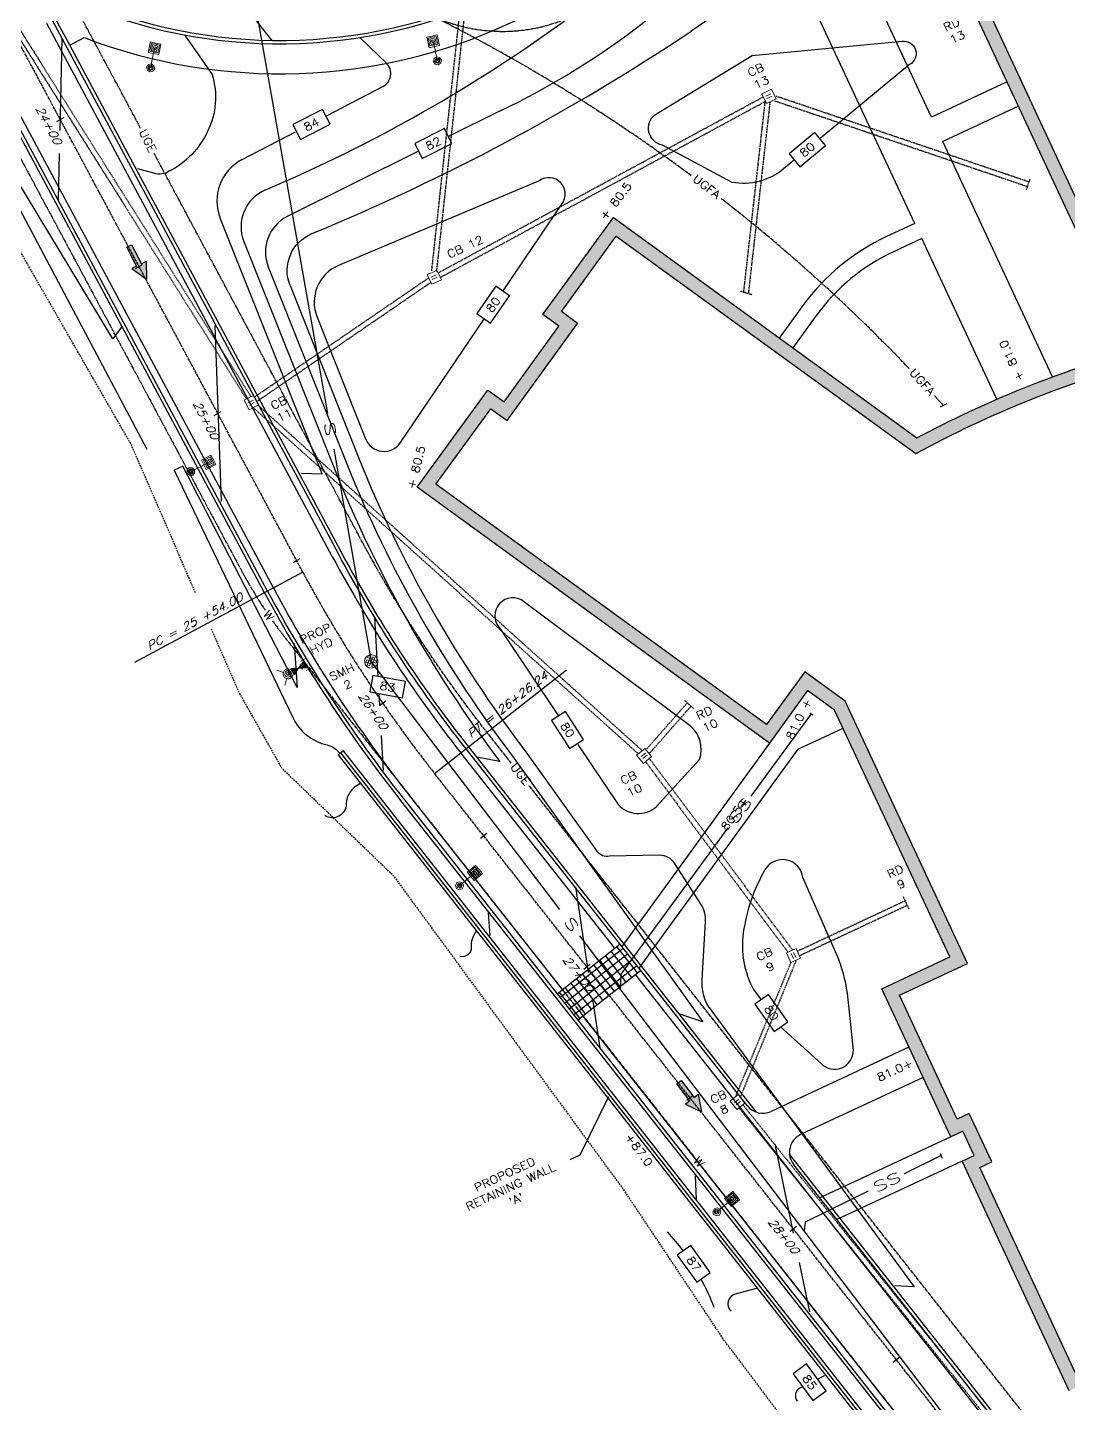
# Model space of a CAD drawing. Header units: feet. Extents: x 1024297 to 1030998, y 90489 to 94481.
# Drawn here: x 1025248.8 to 1025560.9, y 91041.8 to 91454.4 of the extents above; entities that cross this region are included whole.
import ezdxf
from ezdxf.enums import TextEntityAlignment as Align

# ---------------------------------------------------------------- set-up
doc = ezdxf.new("R2010")
doc.units = ezdxf.units.FT
doc.header["$MEASUREMENT"] = 0
for name, pattern in [('CENTER2', [1.125, 0.75, -0.125, 0.125, -0.125]), ('DASHED', [0.75, 0.5, -0.25]), ('HIDDEN', [0.375, 0.25, -0.125]), ('UTILITY', [1.08, 0.9, -0.06, 0, -0.06, 0, -0.06]), ('WATER', [1.14, 0.9, -0.06, 0, -0.06, 0, -0.06, 0, -0.06])]:
    doc.linetypes.add(name, pattern=pattern)
for name, color, linetype in [('LOW', 7, 'DASHED'), ('P1COL', 4, 'Continuous'), ('P1SWT', 4, 'Continuous'), ('P2SWL', 5, 'Continuous'), ('P5PML', 1, 'Continuous'), ('P6BLL', 6, 'CENTER2'), ('P6BUL', 6, 'Continuous'), ('P6CUL', 6, 'Continuous'), ('P6CWL', 1, 'Continuous'), ('P6DRL', 6, 'HIDDEN'), ('P6RWL', 6, 'Continuous'), ('P6TOS', 3, 'Continuous'), ('P6UTL', 6, 'UTILITY'), ('P6WAL', 6, 'Continuous'), ('P6WTL', 6, 'WATER'), ('P7BUL', 3, 'Continuous'), ('P7COT', 3, 'Continuous'), ('P7DRS', 3, 'Continuous'), ('P7DRT', 3, 'Continuous'), ('P7DRT-RD', 3, 'Continuous'), ('P7EPL', 3, 'Continuous'), ('P7RWT', 3, 'Continuous'), ('P7SWS', 3, 'Continuous'), ('P7SWT', 3, 'Continuous'), ('P7TFA', 3, 'Continuous'), ('P7UTS', 3, 'Continuous'), ('P7WTS', 3, 'Continuous'), ('P7WTT', 3, 'Continuous'), ('STALBL', 3, 'Continuous'), ('STAPTS', 3, 'Continuous')]:
    doc.layers.add(name, color=color, linetype=linetype)
doc.styles.add('60', font='simplex.shx', dxfattribs={"width": 1.15, "height": 2.4})
doc.styles.add('60S', font='simplex.shx', dxfattribs={"width": 1.15, "oblique": 22, "height": 2.4})
doc.styles.add('80', font='simplex.shx', dxfattribs={"width": 1.66, "height": 3.08})
doc.linetypes.add('ZIGZAG', pattern='A,0.0001,-0.2,[131,ltypeshp.shx,S=0.2,R=0,X=-0.2,Y=0],-0.4,[131,ltypeshp.shx,S=0.2,R=180,X=0.2,Y=0],-0.2', length=0.8001)
doc.dimstyles.get("Standard").update_dxf_attribs({"dimtxt": 0.18, "dimasz": 0.18, "dimexe": 0.18, "dimexo": 0.0625, "dimgap": 0.09, "dimtad": 0, "dimtih": 1, "dimtoh": 1, "dimdec": 4, "dimzin": 0, "dimdsep": 46, "dimtxsty": 'Standard', "dimcen": 0.09, "dimadec": 0, "dimazin": 0, "dimtfac": 1, "dimtdec": 4, "dimtofl": 0, "dimtmove": 0, "dimatfit": 3, "dimfxl": 1, "dimtolj": 1, "dimtzin": 0, "dimarcsym": 0})

# ---------------------------------------------------------------- blocks, each defined once
blk = doc.blocks.new('PHYD')
at = {"color": 0, "linetype": 'ByBlock', "lineweight": 0}
for points in [[(0.037, 0), (0.036, 0.012), (0.03, 0.022), (0.022, 0.03), (0.011, 0.036), (0, 0.038), (-0.012, 0.036), (-0.022, 0.03), (-0.03, 0.022), (-0.036, 0.012), (-0.038, 0), (-0.036, -0.011), (-0.03, -0.022), (-0.022, -0.03), (-0.012, -0.036), (0, -0.037), (0.011, -0.036), (0.022, -0.03), (0.03, -0.022), (0.036, -0.011), (0.037, 0), (0.037, 0)], [(0.025, 0), (0.023, 0.01), (0.017, 0.018), (0.01, 0.023), (0, 0.025), (-0.01, 0.023), (-0.018, 0.018), (-0.023, 0.01), (-0.025, 0), (-0.023, -0.01), (-0.018, -0.017), (-0.01, -0.023), (0, -0.025), (0.01, -0.023), (0.017, -0.017), (0.023, -0.01), (0.025, 0), (0.025, 0)], [(0.012, 0), (0.01, 0.006), (0.006, 0.011), (0, 0.013), (-0.006, 0.011), (-0.011, 0.006), (-0.013, 0), (-0.011, -0.006), (-0.006, -0.01), (0, -0.012), (0.006, -0.01), (0.01, -0.006), (0.012, 0), (0.012, 0)], [(0, 0.075), (0, 0.038)], [(-0.025, -0.025), (-0.063, -0.062)], [(0.062, -0.062), (0.025, -0.025)]]:
    blk.add_lwpolyline(points, dxfattribs=at)
blk = doc.blocks.new('SMH')
at = {"color": 0, "linetype": 'ByBlock', "lineweight": 0}
for points in [[(0.05, 0), (0.048, 0.013), (0.043, 0.025), (0.035, 0.036), (0.025, 0.043), (0.013, 0.049), (0, 0.05), (-0.013, 0.049), (-0.025, 0.043), (-0.036, 0.036), (-0.043, 0.025), (-0.048, 0.013), (-0.05, 0), (-0.048, -0.013), (-0.043, -0.025), (-0.036, -0.035), (-0.025, -0.043), (-0.013, -0.048), (0, -0.05), (0.013, -0.048), (0.025, -0.043), (0.035, -0.035), (0.043, -0.025), (0.048, -0.013), (0.05, 0), (0.05, 0)], [(0, 0.05), (-0.013, 0.038), (0.037, -0.012), (0.025, -0.025), (-0.025, 0.025), (-0.038, 0.013), (0.012, -0.037), (0, -0.05), (-0.013, -0.037), (0.037, 0.013), (0.025, 0.025), (-0.025, -0.025), (-0.038, -0.012), (0.012, 0.038), (0, 0.05), (0, 0.05)]]:
    blk.add_lwpolyline(points, dxfattribs=at)
blk = doc.blocks.new('TEE')
at = {"color": 0, "linetype": 'ByBlock', "lineweight": 0}
for points in [[(-0.042, 0.021), (-0.042, -0.019)], [(0.019, 0.042), (-0.021, 0.042)], [(0.04, -0.019), (0.04, 0.021)]]:
    blk.add_lwpolyline(points, dxfattribs=at)
blk = doc.blocks.new('PWG')
at = {"color": 0, "linetype": 'ByBlock', "lineweight": 0}
for points in [[(-0.001, 0.001), (-0.033, -0.066), (0.032, -0.066), (-0.001, 0.001), (-0.033, 0.067), (0.032, 0.067), (-0.001, 0.001), (-0.001, -0.066)], [(-0.026, 0.05), (-0.026, 0.067)], [(-0.018, 0.067), (-0.018, 0.033)], [(-0.009, 0.018), (-0.009, 0.067)], [(-0.001, 0.067), (-0.001, 0.001), (0.008, 0.018), (0.008, 0.067)], [(0.016, 0.067), (0.016, 0.033)], [(0.025, 0.05), (0.025, 0.067)], [(-0.026, -0.049), (-0.026, -0.066)], [(-0.018, -0.066), (-0.018, -0.032)], [(-0.009, -0.016), (-0.009, -0.066)], [(0.008, -0.066), (0.008, -0.016)], [(0.016, -0.032), (0.016, -0.066)], [(0.025, -0.066), (0.025, -0.049)]]:
    blk.add_lwpolyline(points, dxfattribs=at)
blk = doc.blocks.new('CB')
at = {"color": 0, "linetype": 'ByBlock', "lineweight": 0}
for points in [[(0.039, 0.001), (0.039, 0.041), (-0.041, 0.041), (-0.041, -0.039), (0.039, -0.039), (0.039, 0.001), (0.039, 0.001)], [(-0.01, -0.02), (-0.01, 0.022)], [(0.009, 0.022), (0.009, -0.02)]]:
    blk.add_lwpolyline(points, dxfattribs=at)
blk = doc.blocks.new('CBB')
at = {"color": 0, "linetype": 'ByBlock', "lineweight": 0}
for points in [[(0.04, 0.041), (0.04, 0.08), (-0.041, 0.08), (-0.041, 0.001), (0.04, 0.001), (0.04, 0.041), (0.04, 0.041)], [(-0.011, 0.02), (-0.011, 0.061)], [(0.01, 0.061), (0.01, 0.02)]]:
    blk.add_lwpolyline(points, dxfattribs=at)
blk = doc.blocks.new('PLP1')
at = {"color": 0, "linetype": 'ByBlock', "lineweight": 0}
for points in [[(-0.001, 0.191), (0.039, 0.191), (0.039, 0.11), (-0.041, 0.11), (-0.041, 0.191), (-0.001, 0.191), (-0.001, 0.191)], [(-0.001, 0.181), (0.03, 0.181), (0.03, 0.122), (-0.032, 0.122), (-0.032, 0.181), (-0.001, 0.181), (-0.001, 0.181)], [(-0.001, 0.172), (0.018, 0.172), (0.018, 0.131), (-0.02, 0.131), (-0.02, 0.172), (-0.001, 0.172), (-0.001, 0.172)], [(-0.001, 0.16), (0.009, 0.16), (0.009, 0.141), (-0.011, 0.141), (-0.011, 0.16), (-0.001, 0.16), (-0.001, 0.16)], [(-0.001, 0.001), (-0.001, 0.151)], [(0.03, 0.001), (0.02, 0.022), (-0.001, 0.032), (-0.022, 0.022), (-0.032, 0.001), (-0.022, -0.02), (-0.001, -0.03), (0.02, -0.02), (0.03, 0.001), (0.03, 0.001)], [(0.018, 0.001), (0.012, 0.014), (-0.001, 0.02), (-0.014, 0.014), (-0.02, 0.001), (-0.014, -0.012), (-0.001, -0.018), (0.012, -0.012), (0.018, 0.001), (0.018, 0.001)], [(0.009, 0.001), (0.007, 0.009), (-0.001, 0.011), (-0.009, 0.009), (-0.011, 0.001), (-0.009, -0.007), (-0.001, -0.009), (0.007, -0.007), (0.009, 0.001), (0.009, 0.001)]]:
    blk.add_lwpolyline(points, dxfattribs=at)
blk = doc.blocks.new('CONID')
blk.add_lwpolyline([(-0.125, -0.0625), (0.125, -0.0625), (0.125, 0.0625), (-0.125, 0.0625)], close=True)
at = {"style": '60', "width": 1.15}
blk.add_attdef('CON', text='', height=0.06, dxfattribs=at).set_placement((0, 0), align=Align.MIDDLE)
blk = doc.blocks.new('STA_TIC')
blk.add_line((0, -0.04165), (0, 0.04165))
blk = doc.blocks.new('LBL_TIC')
blk.add_line((0, -0.04165), (0, 0.04165))
blk = doc.blocks.new('TF')
for p, q in [((0.001, -0.02), (0.001, 0.02)), ((0.001, 0.02), (0.161, 0.02)), ((0.161, 0.02), (0.161, 0.06)), ((0.161, 0.06), (0.281, 0)), ((0.161, -0.06), (0.281, 0)), ((0.161, -0.02), (0.001, -0.02)), ((0.161, -0.02), (0.161, -0.06))]:
    blk.add_line(p, q)
for points in [[(0.001, 0.02), (0.001, -0.02), (0.161, 0.02), (0.161, -0.02)], [(0.161, -0.06), (0.161, 0.06), (0.281, 0), (0.161, 0.06)]]:
    blk.add_solid(points)

msp = doc.modelspace()

# ---------------------------------------------------------------- hatches: boundary and pattern name
at = {"layer": 'P6BUL'}
h = msp.add_hatch(color=256, dxfattribs=at)
edge = h.paths.add_edge_path()
edge.add_line((1025895.77189, 91235.01205), (1025898.16707, 91229.87559))
edge.add_line((1025898.16707, 91229.87559), (1025861.00841, 91212.54822))
edge.add_line((1025861.00841, 91212.54822), (1025827.19895, 91285.05285))
edge.add_line((1025827.19895, 91285.05285), (1025757.11132, 91252.37045))
edge.add_line((1025757.11132, 91252.37045), (1025760.91034, 91244.22342))
edge.add_arc((1025532.56519, 91131.64573), 254.58838, -20.7880087, 26.2440103, ccw=False)
edge.add_line((1025770.57986, 91041.28944), (1025741.91456, 91102.76235))
edge.add_line((1025741.91456, 91102.76235), (1025714.72532, 91090.08381))
edge.add_line((1025714.72532, 91090.08381), (1025700.35633, 91120.89825))
edge.add_line((1025700.35633, 91120.89825), (1025664.10402, 91103.99354))
edge.add_line((1025664.10402, 91103.99354), (1025668.04846, 91095.53466))
edge.add_line((1025668.04846, 91095.53466), (1025635.42137, 91080.3204))
edge.add_line((1025635.42137, 91080.3204), (1025644.71897, 91060.38163))
edge.add_line((1025644.71897, 91060.38163), (1025597.59097, 91038.40548))
edge.add_line((1025597.59097, 91038.40548), (1025588.29336, 91058.34425))
edge.add_line((1025588.29336, 91058.34425), (1025561.10414, 91045.66571))
edge.add_line((1025561.10414, 91045.66571), (1025528.98434, 91114.54683))
edge.add_line((1025528.98434, 91114.54683), (1025532.60954, 91116.23729))
edge.add_line((1025532.60954, 91116.23729), (1025529.22859, 91123.48775))
edge.add_line((1025529.22859, 91123.48775), (1025525.60339, 91121.7973))
edge.add_line((1025525.60339, 91121.7973), (1025504.8951, 91166.20638))
edge.add_line((1025504.8951, 91166.20638), (1025525.28699, 91175.71527))
edge.add_line((1025525.28699, 91175.71527), (1025490.76342, 91249.75132))
edge.add_line((1025490.76342, 91249.75132), (1025482.68513, 91255.62054))
edge.add_line((1025482.68513, 91255.62054), (1025471.22893, 91239.85243))
edge.add_line((1025471.22893, 91239.85243), (1025365.65222, 91316.55841))
edge.add_line((1025365.65222, 91316.55841), (1025386.81248, 91345.68302))
edge.add_line((1025386.81248, 91345.68302), (1025391.66659, 91342.15631))
edge.add_line((1025391.66659, 91342.15631), (1025408.12457, 91364.80878))
edge.add_line((1025408.12457, 91364.80878), (1025403.27047, 91368.33549))
edge.add_line((1025403.27047, 91368.33549), (1025424.43074, 91397.46011))
edge.add_line((1025424.43074, 91397.46011), (1025515.42965, 91331.34553))
edge.add_arc((1025669.27955, 91043.64661), 326.25213, 105.8619875, 118.1360933, ccw=False)
edge.add_line((1025580.10796, 91357.476), (1025521.81319, 91482.48953))
edge.add_line((1025521.81319, 91482.48953), (1025553.08067, 91497.0698))
edge.add_line((1025553.08067, 91497.0698), (1025562.37827, 91477.13103))
edge.add_line((1025562.37827, 91477.13103), (1025603.61552, 91496.36028))
edge.add_line((1025603.61552, 91496.36028), (1025671.23446, 91351.351))
edge.add_line((1025671.23446, 91351.351), (1025763.95606, 91394.58779))
edge.add_line((1025763.95606, 91394.58779), (1025739.4442, 91447.15364))
edge.add_line((1025739.4442, 91447.15364), (1025761.19765, 91457.29744))
edge.add_line((1025761.19765, 91457.29744), (1025750.20958, 91480.86144))
edge.add_line((1025750.20958, 91480.86144), (1025846.30835, 91525.67304))
edge.add_line((1025846.30835, 91525.67304), (1025857.29642, 91502.10903))
edge.add_line((1025857.29642, 91502.10903), (1025879.04781, 91512.25187))
edge.add_line((1025879.04781, 91512.25187), (1025903.55967, 91459.68602))
edge.add_line((1025903.55967, 91459.68602), (1025996.29671, 91502.93002))
edge.add_line((1025996.29671, 91502.93002), (1025940.33687, 91622.93629))
edge.add_line((1025940.33687, 91622.93629), (1025952.11887, 91628.43033))
edge.add_line((1025952.11887, 91628.43033), (1025952.05687, 91628.56329))
edge.add_arc((1026296.33469, 92124.79385), 603.96357, 234.04158785, 235.24762769, ccw=False)
edge.add_line((1025941.68857, 91635.91951), (1025941.5445, 91636.02403))
edge.add_arc((1025977.65943, 91681.71434), 58.23996, 155.1747273, 231.6761391, ccw=False)
edge.add_line((1025924.80129, 91706.16653), (1025921.37932, 91713.50496))
edge.add_line((1025921.37932, 91713.50496), (1025947.34993, 91725.61526))
edge.add_line((1025947.34993, 91725.61526), (1025922.91151, 91778.02362))
edge.add_line((1025922.91151, 91778.02362), (1026062.78501, 91843.2477))
edge.add_line((1026062.78501, 91843.2477), (1026067.29294, 91833.58042))
edge.add_line((1026067.29294, 91833.58042), (1026134.35972, 91864.85417))
edge.add_line((1026134.35972, 91864.85417), (1026163.87256, 91801.56367))
edge.add_line((1026163.87256, 91801.56367), (1026190.15549, 91813.8196))
edge.add_line((1026190.15549, 91813.8196), (1026217.76655, 91754.6075))
edge.add_line((1026217.76655, 91754.6075), (1026191.48362, 91742.35157))
edge.add_line((1026191.48362, 91742.35157), (1026220.99646, 91679.06107))
edge.add_line((1026220.99646, 91679.06107), (1026153.92969, 91647.78732))
edge.add_line((1026153.92969, 91647.78732), (1026158.43761, 91638.12004))
edge.add_line((1026158.43761, 91638.12004), (1026116.36961, 91618.5034))
edge.add_line((1026116.36961, 91618.5034), (1026144.26248, 91558.68695))
edge.add_line((1026144.26248, 91558.68695), (1026211.63133, 91590.10156))
edge.add_line((1026211.63133, 91590.10156), (1026251.35744, 91504.90863))
edge.add_line((1026251.35744, 91504.90863), (1026113.59861, 91440.67063))
edge.add_line((1026113.59861, 91440.67063), (1026201.50321, 91252.15872))
edge.add_line((1026201.50321, 91252.15872), (1026170.23564, 91237.57841))
edge.add_line((1026170.23564, 91237.57841), (1026160.93804, 91257.51718))
edge.add_line((1026160.93804, 91257.51718), (1026119.70084, 91238.28796))
edge.add_line((1026119.70084, 91238.28796), (1026049.54619, 91388.73507))
edge.add_line((1026049.54619, 91388.73507), (1025946.83162, 91340.83848))
edge.add_line((1025946.83162, 91340.83848), (1025980.64108, 91268.33386))
edge.add_line((1025980.64108, 91268.33386), (1025943.48243, 91251.00649))
edge.add_line((1025943.48243, 91251.00649), (1025941.08725, 91256.14295))
edge.add_line((1025941.08725, 91256.14295), (1025939.87884, 91255.57946))
edge.add_arc((1025898.74365, 91287.7941), 52.24832, 268.0659361, 321.9340639, ccw=False)
edge.add_line((1025896.9803, 91235.57554), (1025895.77189, 91235.01205))
edge = h.paths.add_edge_path(flags=16)
edge.add_line((1025890.45619, 91236.94681), (1025892.85136, 91231.81035))
edge.add_line((1025892.85136, 91231.81035), (1025862.94317, 91217.86393))
edge.add_line((1025862.94317, 91217.86393), (1025829.1337, 91290.36855))
edge.add_line((1025829.1337, 91290.36855), (1025751.79561, 91254.30521))
edge.add_line((1025751.79561, 91254.30521), (1025757.30354, 91242.49343))
edge.add_arc((1025532.56519, 91131.64573), 250.58838, -18.5803441, 26.2538989, ccw=False)
edge.add_line((1025770.09235, 91051.79972), (1025743.84931, 91108.07806))
edge.add_line((1025743.84931, 91108.07806), (1025716.66008, 91095.39951))
edge.add_line((1025716.66008, 91095.39951), (1025702.29109, 91126.21395))
edge.add_line((1025702.29109, 91126.21395), (1025658.78831, 91105.9283))
edge.add_line((1025658.78831, 91105.9283), (1025662.73275, 91097.46942))
edge.add_line((1025662.73275, 91097.46942), (1025630.10567, 91082.25516))
edge.add_line((1025630.10567, 91082.25516), (1025639.40327, 91062.31639))
edge.add_line((1025639.40327, 91062.31639), (1025599.52572, 91043.72119))
edge.add_line((1025599.52572, 91043.72119), (1025590.22812, 91063.65996))
edge.add_line((1025590.22812, 91063.65996), (1025563.03889, 91050.98141))
edge.add_line((1025563.03889, 91050.98141), (1025534.30004, 91112.61208))
edge.add_line((1025534.30004, 91112.61208), (1025537.92524, 91114.30253))
edge.add_line((1025537.92524, 91114.30253), (1025531.16335, 91128.80346))
edge.add_line((1025531.16335, 91128.80346), (1025527.53815, 91127.113))
edge.add_line((1025527.53815, 91127.113), (1025510.2108, 91164.27162))
edge.add_line((1025510.2108, 91164.27162), (1025530.6027, 91173.78052))
edge.add_line((1025530.6027, 91173.78052), (1025493.95146, 91252.37934))
edge.add_line((1025493.95146, 91252.37934), (1025481.8002, 91261.20775))
edge.add_line((1025481.8002, 91261.20775), (1025470.34401, 91245.43964))
edge.add_line((1025470.34401, 91245.43964), (1025371.23942, 91317.44333))
edge.add_line((1025371.23942, 91317.44333), (1025387.69741, 91340.09581))
edge.add_line((1025387.69741, 91340.09581), (1025392.55151, 91336.5691))
edge.add_line((1025392.55151, 91336.5691), (1025413.71178, 91365.69371))
edge.add_line((1025413.71178, 91365.69371), (1025408.85768, 91369.22042))
edge.add_line((1025408.85768, 91369.22042), (1025425.31567, 91391.8729))
edge.add_line((1025425.31567, 91391.8729), (1025515.11471, 91326.63007))
edge.add_arc((1025669.27955, 91043.64661), 322.25213, 105.026245, 118.5808383, ccw=False)
edge.add_line((1025585.73199, 91354.88003), (1025527.12889, 91480.55478))
edge.add_line((1025527.12889, 91480.55478), (1025551.14591, 91491.7541))
edge.add_line((1025551.14591, 91491.7541), (1025560.44351, 91471.81533))
edge.add_line((1025560.44351, 91471.81533), (1025601.68076, 91491.04457))
edge.add_line((1025601.68076, 91491.04457), (1025669.2997, 91346.03529))
edge.add_line((1025669.2997, 91346.03529), (1025769.27177, 91392.65303))
edge.add_line((1025769.27177, 91392.65303), (1025744.75991, 91445.21889))
edge.add_line((1025744.75991, 91445.21889), (1025766.51336, 91455.36268))
edge.add_line((1025766.51336, 91455.36268), (1025755.52528, 91478.92669))
edge.add_line((1025755.52528, 91478.92669), (1025844.37359, 91520.35733))
edge.add_line((1025844.37359, 91520.35733), (1025855.36166, 91496.79333))
edge.add_line((1025855.36166, 91496.79333), (1025877.11305, 91506.93617))
edge.add_line((1025877.11305, 91506.93617), (1025901.62491, 91454.37032))
edge.add_line((1025901.62491, 91454.37032), (1026001.61242, 91500.99526))
edge.add_line((1026001.61242, 91500.99526), (1025945.65257, 91621.00153))
edge.add_line((1025945.65257, 91621.00153), (1025957.43457, 91626.49557))
edge.add_line((1025957.43457, 91626.49557), (1025955.22441, 91631.23529))
edge.add_arc((1026296.33469, 92124.79385), 599.96357, 234.04158757, 235.35070898, ccw=False)
edge.add_line((1025944.03736, 91639.15729), (1025943.96131, 91639.21245))
edge.add_arc((1025977.65943, 91681.71434), 54.23996, 153.239473, 231.5904444, ccw=False)
edge.add_line((1025929.22878, 91706.13656), (1025926.69502, 91711.57021))
edge.add_line((1025926.69502, 91711.57021), (1025952.66563, 91723.6805))
edge.add_line((1025952.66563, 91723.6805), (1025928.22722, 91776.08886))
edge.add_line((1025928.22722, 91776.08886), (1026060.85026, 91837.932))
edge.add_line((1026060.85026, 91837.932), (1026065.35818, 91828.26471))
edge.add_line((1026065.35818, 91828.26471), (1026132.42496, 91859.53846))
edge.add_line((1026132.42496, 91859.53846), (1026161.9378, 91796.24797))
edge.add_line((1026161.9378, 91796.24797), (1026188.22073, 91808.5039))
edge.add_line((1026188.22073, 91808.5039), (1026212.45084, 91756.54225))
edge.add_line((1026212.45084, 91756.54225), (1026186.16792, 91744.28632))
edge.add_line((1026186.16792, 91744.28632), (1026215.68076, 91680.99583))
edge.add_line((1026215.68076, 91680.99583), (1026148.61398, 91649.72208))
edge.add_line((1026148.61398, 91649.72208), (1026153.12191, 91640.0548))
edge.add_line((1026153.12191, 91640.0548), (1026111.0539, 91620.43816))
edge.add_line((1026111.0539, 91620.43816), (1026142.32772, 91553.37125))
edge.add_line((1026142.32772, 91553.37125), (1026209.69657, 91584.78586))
edge.add_line((1026209.69657, 91584.78586), (1026246.04174, 91506.84339))
edge.add_line((1026246.04174, 91506.84339), (1026108.28291, 91442.60539))
edge.add_line((1026108.28291, 91442.60539), (1026196.18751, 91254.09348))
edge.add_line((1026196.18751, 91254.09348), (1026172.1704, 91242.89411))
edge.add_line((1026172.1704, 91242.89411), (1026162.8728, 91262.83288))
edge.add_line((1026162.8728, 91262.83288), (1026121.6356, 91243.60366))
edge.add_line((1026121.6356, 91243.60366), (1026051.48095, 91394.05078))
edge.add_line((1026051.48095, 91394.05078), (1025941.51592, 91342.77324))
edge.add_line((1025941.51592, 91342.77324), (1025975.32538, 91270.26861))
edge.add_line((1025975.32538, 91270.26861), (1025945.41718, 91256.32219))
edge.add_line((1025945.41718, 91256.32219), (1025943.02201, 91261.45866))
edge.add_line((1025943.02201, 91261.45866), (1025937.30192, 91258.79133))
edge.add_arc((1025898.74365, 91287.7941), 48.24832, 266.9497608, 323.0502392, ccw=False)
edge.add_line((1025896.17628, 91239.61413), (1025890.45619, 91236.94681))
at = {"layer": 'P6CWL'}
h = msp.add_hatch(dxfattribs=at)
h.set_pattern_fill('U', color=256, scale=2.2, angle=13, style=0, double=1, pattern_type=0)
h.set_pattern_definition([(38, (1025811.0735, 91936.0346), (-1.354455, 1.7336237), []), (128, (1025811.0735, 91936.0346), (-1.7336237, -1.354455), [])])
h.paths.add_polyline_path([(1025432.60456, 91171.69896), (1025426.41617, 91179.55414), (1025407.56374, 91164.70201), (1025413.75213, 91156.84683)])
h.paths.add_polyline_path([(1025408.11766, 91175.36327), (1025417.398, 91163.58334), (1025420.22587, 91165.81115), (1025410.94552, 91177.59109)], flags=25)

# ---------------------------------------------------------------- linework, layer by layer
at = {"layer": 'LOW', "flags": 128}
for points in [[(1025299.17759, 91284.88733), (1025279.69847, 91329.65075), (1025214.17667, 91443.65574), (1025129.37299, 91567.20256), (1025065.53776, 91669.63859), (1024984.13222, 91825.65851), (1024909.83168, 91957.10585), (1024854.97944, 92044.05338), (1024913.67061, 92077.05306, 0.465573073), (1024916.78261, 92097.39941), (1024927.10658, 92113.45921), (1024946.21706, 92112.68682, 0.214873653), (1024965.35001, 92101.15157), (1025046.41901, 92140.37861), (1025033.11285, 92163.52232, -0.116694486), (1025029.4727, 92178.49362), (1025058.20862, 92399.7976), (1025088.4717, 92618.03806), (1025068.00032, 92651.01242), (1025104.13982, 92673.1417, -0.069153808), (1025174.33154, 92703.76178), (1025159.89959, 92747.16501, 0.072673243), (1025104.64104, 92726.41083), (1025077.20131, 92798.84152, 0.286338548), (1025087.67095, 92844.88538), (1025066.28215, 92907.73635), (1025035.46143, 92981.75675), (1024979.69277, 93109.84429), (1024941.579, 93194.97605), (1024923.08504, 93247.82492, 0.00311628), (1024921.22192, 93248.14873), (1024842.94753, 93268.68905), (1024737.93099, 93309.01255), (1024671.38413, 93341.65665), (1024607.91136, 93359.86934, 0.237160651), (1024587.40528, 93356.776), (1024586.26717, 93398.46717), (1024610.79985, 93430.61557, 0.193210887), (1024628.32429, 93417.75266), (1024725.83921, 93389.68857), (1024769.46894, 93380.70795), (1024894.74338, 93346.4907, 0.307613242), (1024921.32719, 93355.60282), (1024931.17963, 93383.92769, 0.26516412), (1024998.99743, 93424.0949), (1025056.95549, 93453.75453), (1025230.39287, 93550.74693, -0.073459567), (1025244.1056, 93555.79692), (1025350.48564, 93578.04901), (1025456.89359, 93598.45522), (1025481.18947, 93605.24487, 0.221219264), (1025517.74021, 93640.41055), (1025517.74021, 93640.41055), (1025526.57016, 93646.10369), (1025561.63476, 93623.06294), (1025568.18391, 93628.818, -0.363591046), (1025588.00867, 93629.28372), (1025594.23187, 93623.18184), (1025598.53631, 93626.9898), (1025531.88064, 93693.14884, -0.8925249), (1025538.74453, 93700.65922), (1025619.65124, 93617.92787, -0.978257696), (1025613.26198, 93611.34698), (1025601.48022, 93621.15952), (1025592.18006, 93611.64559), (1025581.5928, 93618.41362), (1025573.41497, 93609.87325), (1025607.46388, 93576.45468), (1025639.09873, 93548.21308), (1025672.50542, 93511.731), (1025714.46477, 93471.64412), (1025751.02521, 93477.0174), (1025854.30996, 93369.49385), (1025951.47495, 93253.44004), (1026071.26724, 92793.83775), (1026129.354, 92575.68261), (1026262.95081, 92037.03535), (1026423.9854, 91333.86598), (1026452.85438, 91189.01247), (1026544.66412, 91225.18157), (1026549.56736, 91209.09113)], [(1026487.64424, 91169.44968), (1026488.61773, 91163.77801), (1026468.8009, 91152.06254, 0.45465874), (1026457.87593, 91117.96527), (1026459.67091, 91110.59393, -0.363365429), (1026439.69164, 91070.08568), (1026369.21569, 91041.6, 0.236134721), (1026287.16659, 91003.88709, -0.009538501), (1026252.05097, 90961.79289, 0.354342766), (1026250.77494, 90923.43942, -0.291515451), (1026236.25851, 90874.78012), (1026014.47541, 90719.07804, -0.231757789), (1025985.83782, 90714.55567, 0.228009917), (1025905.26578, 90702.41924, -0.049992423), (1025859.59246, 90677.58879, 0.175705847), (1025804.02015, 90626.24006, -0.151561834), (1025793.19485, 90615.25015), (1025772.06094, 90604.13043, -0.395759783), (1025752.56832, 90609.5113), (1025701.27003, 90687.55635), (1025610.89123, 90838.15484), (1025568.5652, 90913.27002), (1025457.48726, 91061.06746), (1025427.61403, 91105.86659), (1025358.81497, 91199.74535), (1025325.12948, 91232.22364), (1025312.02279, 91255.36881), (1025303.89052, 91274.05691)]]:
    msp.add_lwpolyline(points, format="xyb", dxfattribs=at)
at = {"layer": 'P1COL'}
for p, q in [((1025559.15037, 91529.62936), (1025447.7182, 91453.2704)), ((1025356.40403, 91443.67624), (1025348.40344, 91451.37972)), ((1025338.42247, 91427.9365), (1025355.3179, 91436.70871)), ((1025390.5007, 91429.40661), (1025375.02541, 91421.73125)), ((1025313.10686, 91414.79248), (1025329.13899, 91423.11646)), ((1025402.23192, 91408.45272), (1025342.05943, 91383.0595)), ((1025391.36005, 91375.40751), (1025408.96433, 91401.47122)), ((1025337.07658, 91320.56827), (1025306.55219, 91397.18589)), ((1025335.57721, 91367.56235), (1025350.10938, 91331.08594)), ((1025360.6554, 91329.94828), (1025385.60941, 91366.8935)), ((1025330.8805, 91320.73652), (1025337.07658, 91320.56827)), ((1025352.78949, 91277.48071), (1025353.78649, 91259.83905)), ((1025354.07671, 91254.70382), (1025354.27602, 91251.17709)), ((1025354.78489, 91242.17283), (1025355.3799, 91231.64435)), ((1025413.03271, 91196.71674), (1025416.92385, 91171.03799)), ((1025386.92765, 91188.97791), (1025387.42294, 91182.13121)), ((1025418.1363, 91163.03672), (1025420.3478, 91148.44238)), ((1025472.8616, 91119.55685), (1025478.34038, 91092.9412)), ((1025449.00804, 91110.07646), (1025449.22637, 91103.10061)), ((1025480.15476, 91084.12707), (1025483.2031, 91069.31837))]:
    msp.add_line(p, q, dxfattribs=at)
at = {"layer": 'P1COL', "flags": 128}
for points in [[(1025322.10681, 91450.53815), (1025315.03743, 91459.36606)], [(1025259.06448, 91450.96025), (1025258.44178, 91423.50331)], [(1025277.14277, 91364.90254), (1025274.32851, 91361.02273), (1025229.20813, 91435.75035), (1025227.73872, 91434.90242), (1025284.54994, 91328.00609)], [(1025258.28509, 91416.59441), (1025257.97053, 91402.72442)], [(1025304.9433, 91365.0266), (1025306.80323, 91312.40934)], [(1025390.27765, 91274.41516), (1025407.90854, 91248.15125)], [(1025487.6757, 91050.10272), (1025485.71751, 91049.13485)]]:
    msp.add_lwpolyline(points, dxfattribs=at)
for points in [[(1025295.84878, 91452.18465), (1025304.09697, 91440.26507, -0.191055946), (1025302.78482, 91423.27474, -0.16376808), (1025291.2757, 91411.28508, -0.210502445), (1025286.68465, 91410.68141), (1025281.8905, 91411.98615)], [(1025327.48364, 91377.06994, -0.410615957), (1025334.05344, 91392.60364, 0.049462861), (1025447.7182, 91453.2704, 0.049462861)], [(1025478.71099, 91414.69729), (1025475.45394, 91411.99823, -0.221621938), (1025460.02759, 91407.96388), (1025439.12323, 91419.15599, -0.641929761), (1025436.9112, 91428.24044), (1025436.9112, 91428.24044), (1025466.01753, 91445.99884), (1025511.04201, 91450.25545, -0.844765218), (1025513.23048, 91443.30304), (1025486.43091, 91421.09467)], [(1025365.84948, 91417.18022), (1025326.78522, 91397.80533, 0.390597822), (1025320.96927, 91382.61365), (1025344.50609, 91323.53516, 0.067405307), (1025394.69346, 91235.262), (1025451.30039, 91156.23671), (1025444.05173, 91158.69235)], [(1025313.6405, 91390.20155), (1025340.79253, 91322.0487, 0.066166808), (1025390.36924, 91234.34352), (1025383.37815, 91235.67147)], [(1025327.48364, 91377.06994), (1025348.21965, 91325.02161, 0.067441098), (1025397.91025, 91237.64021), (1025419.52161, 91207.46998, 0.286945933), (1025423.32728, 91205.99949), (1025438.25323, 91206.31409, -0.262921594), (1025442.68598, 91203.85413), (1025450.69727, 91191.43476, -0.170135158), (1025451.92496, 91186.32632), (1025450.94473, 91169.004, 0.132103917), (1025452.54021, 91161.37484), (1025514.60808, 91076.81729), (1025508.85518, 91077.09348)], [(1025328.75964, 91269.70006), (1025329.59324, 91256.52824), (1025295.3075, 91322.8864), (1025292.72356, 91321.68149), (1025328.30816, 91247.47823, 0.230449426), (1025338.60571, 91239.30911, -0.183164263), (1025342.28593, 91236.8981, -1.21333967)], [(1025413.77413, 91239.41356), (1025425.84327, 91221.43473, 0.40579616), (1025437.27581, 91220.76198), (1025450.31378, 91234.9432, 0.298960408), (1025447.50134, 91245.06963), (1025397.53603, 91282.3389, 0.904025222), (1025390.27765, 91274.41516)], [(1025348.46258, 91227.60294, 0.302725555), (1025344.35193, 91221.57133, -0.590028317), (1025337.92214, 91218.10547, 4.384976681)], [(1025474.59248, 91154.75737), (1025486.72881, 91143.77901, 0.681524664), (1025496.39871, 91147.79047), (1025494.62132, 91164.91337, 0.063939036), (1025491.46238, 91176.31278), (1025481.27415, 91199.51847, 0.720305373), (1025469.86322, 91201.8256, 0.096098767), (1025463.40555, 91182.98691, 0.159126383), (1025466.44888, 91165.97102), (1025468.71552, 91162.84988)], [(1025383.28015, 91183.33096, 0.19377824), (1025381.81726, 91178.56629, -0.516344888), (1025378.39636, 91175.90609, -4.864585467)], [(1025467.26934, 91076.31089), (1025460.98764, 91074.57934, 0.571738106), (1025459.63515, 91069.55725, -0.154219386)], [(1025481.1658, 91046.88512), (1025480.51156, 91046.56175, 0.474963071), (1025479.58836, 91042.52652)]]:
    msp.add_lwpolyline(points, format="xyb", dxfattribs=at)
at = {"layer": 'P1COL'}
for centre, radius, start, end in [((1025291.19987, 91638.41917), 231.40204, 295.4121606, 320.752992), ((1025140.57562, 91828.11642), 458.99223, 293.0239778, 306.1516865), ((1025353.32914, 91440.58715), 4.3586, 297.1475551, 45.1321546), ((1025319.55803, 91402.36741), 14, 117.4386127, 201.7222924), ((1025405.10233, 91404.48386), 4.89807, 322.0431441, 125.8756398), ((1025324.78837, 91394.64284), 12, 113.0239778, 201.7222924), ((1025346.72507, 91372.00365), 12, 112.8800942, 201.7222924), ((1025355.68331, 91333.30659), 6, 201.7222924, 325.9636275), ((1025388.22842, 91045.39561), 71.04636, 36.4290855, 42.4446077), ((1025388.22842, 91045.39561), 71.04636, 20.7990648, 28.3433726)]:
    msp.add_arc(centre, radius, start, end, dxfattribs=at)
at = {"layer": 'P2SWL'}
for p, q in [((1025483.3378, 91248.96601), (1025484.24479, 91248.30704)), ((1025534.49076, 91024.14752), (1025414.38639, 91182.07881)), ((1025522.41688, 91116.79979), (1025523.07288, 91115.393))]:
    msp.add_line(p, q, dxfattribs=at)
at = {"layer": 'P2SWL', "flags": 128}
for points in [[(1025315.38183, 91470.47819), (1025338.6884, 91338.67374)], [(1025340.58481, 91327.94908), (1025351.83401, 91264.33209)], [(1025408.40743, 91189.94084), (1025351.83401, 91264.33209)], [(1025483.79129, 91248.63652), (1025465.70232, 91223.93098)], [(1025458.7516, 91214.43781), (1025426.65811, 91170.60517), (1025426.47654, 91166.18086)], [(1025522.71394, 91116.16275), (1025511.65553, 91110.74321)], [(1025500.86859, 91105.45671), (1025481.9198, 91096.17022), (1025481.65181, 91093.62813)]]:
    msp.add_lwpolyline(points, dxfattribs=at)
at = {"layer": 'P5PML'}
for p, q in [((1025322.50713, 91286.35622), (1025132.85302, 91640.28598)), ((1025340.13572, 91295.80254), (1025254.52889, 91455.56077)), ((1025424.84514, 91178.31646), (1025378.69177, 91236.90088)), ((1025409.13478, 91165.93969), (1025362.98141, 91224.52411)), ((1025574.87836, 90987.87294), (1025431.03353, 91170.46128)), ((1025559.16781, 90975.49641), (1025415.32316, 91158.08451))]:
    msp.add_line(p, q, dxfattribs=at)
for radius in [401.99709, 421.99709]:
    msp.add_arc((1025694.4676, 91485.67243), radius, 208.1847741, 218.2314137, dxfattribs=at)
at = {"layer": 'P6BLL'}
msp.add_line((1025331.32142, 91291.07938), (1025141.66731, 91645.00914), dxfattribs=at)
at = {"layer": 'P6BLL', "flags": 128}
msp.add_lwpolyline([(1026282.91228, 91653.54334), (1026340.35032, 91322.40312, -0.338677567), (1026228.94176, 91109.11531), (1025824.35604, 90920.45388, -0.348083339), (1025567.02299, 90981.6848), (1025370.83659, 91230.71249)], format="xyb", dxfattribs=at)
at = {"layer": 'P6BLL'}
msp.add_arc((1025694.4676, 91485.67243), 411.99709, 208.1847741, 218.2314137, dxfattribs=at)
at = {"layer": 'P6BUL'}
msp.add_lwpolyline([(1025563.03889, 91050.98141), (1025534.30004, 91112.61208), (1025537.92524, 91114.30253), (1025531.16335, 91128.80346), (1025527.53815, 91127.113), (1025510.2108, 91164.27162), (1025530.6027, 91173.78052), (1025493.95146, 91252.37934), (1025481.8002, 91261.20775), (1025470.34401, 91245.43964), (1025371.23942, 91317.44333), (1025387.69741, 91340.09581), (1025392.55151, 91336.5691), (1025413.71178, 91365.69371), (1025408.85768, 91369.22042), (1025425.31567, 91391.8729), (1025515.11471, 91326.63007, -0.059212126), (1025585.73199, 91354.88003), (1025527.12889, 91480.55478)], format="xyb", dxfattribs=at)
at = {"layer": 'P6CUL'}
for p, q in [((1025319.86284, 91284.93928), (1025130.20857, 91638.86933)), ((1025360.62522, 91222.66713), (1025556.81126, 90973.63989))]:
    msp.add_line(p, q, dxfattribs=at)
at = {"layer": 'P6CUL', "flags": 128}
for points in [[(1025261.41746, 91449.0571), (1025257.17318, 91456.97772, -0.712164092), (1025262.30308, 91462.53121, 0.215493798), (1025389.97128, 91464.04238), (1025761.47073, 91637.27542)], [(1025467.37823, 91129.17519), (1025381.04833, 91238.7574, -0.043864836), (1025342.77976, 91297.21994), (1025261.41746, 91449.0571)]]:
    msp.add_lwpolyline(points, format="xyb", dxfattribs=at)
msp.add_lwpolyline([(1025577.23473, 90989.7297), (1025477.25904, 91116.63307)], dxfattribs=at)
at = {"layer": 'P6CUL'}
msp.add_arc((1025694.47005, 91485.67403), 425, 208.1847385, 218.2313781, dxfattribs=at)
at = {"layer": 'P6CWL'}
for p, q in [((1025407.56374, 91164.70201), (1025426.41617, 91179.55414)), ((1025413.75213, 91156.84683), (1025432.60456, 91171.69896))]:
    msp.add_line(p, q, dxfattribs=at)
at = {"layer": 'P6DRL'}
for p, q in [((1025369.98554, 91381.44751), (1025381.231, 91484.75168)), ((1025371.47673, 91381.28518), (1025382.70098, 91484.39449)), ((1025463.51867, 91374.87915), (1025470.03041, 91432.57542)), ((1025465.00921, 91374.71093), (1025471.52095, 91432.4072)), ((1025548.36272, 91405.81581), (1025549.44595, 91409.03388)), ((1025466.07291, 91374.25155), (1025462.45497, 91375.33853))]:
    msp.add_line(p, q, dxfattribs=at)
at = {"layer": 'P6DRL', "flags": 128}
for points in [[(1025178.41218, 91559.14762), (1025314.40158, 91343.01525)], [(1025179.68611, 91559.93956), (1025315.72408, 91343.73001)], [(1025473.25663, 91433.85497), (1025549.14507, 91408.13516)], [(1025371.97217, 91380.86849), (1025469.372, 91433.59332)], [(1025372.68625, 91379.54936), (1025470.08607, 91432.27419)], [(1025472.77515, 91432.43434), (1025548.6636, 91406.71453)], [(1025316.8125, 91343.60124), (1025369.08757, 91379.35196)], [(1025317.51645, 91342.26543), (1025369.71566, 91377.96427)], [(1025431.83837, 91236.70056), (1025316.42116, 91340.44384)], [(1025433.01956, 91237.65573), (1025317.83638, 91341.18866)], [(1025445.77847, 91252.66638), (1025448.49744, 91250.23587)], [(1025434.24785, 91237.87017), (1025446.59673, 91251.91182)], [(1025435.21705, 91236.70086), (1025447.72311, 91250.92123)], [(1025434.05087, 91234.29819), (1025476.78867, 91177.16483)], [(1025435.37223, 91235.03595), (1025478.13152, 91177.87387)], [(1025479.66499, 91177.49599), (1025511.90514, 91192.57744)], [(1025480.2989, 91176.13652), (1025512.54071, 91191.21875)], [(1025511.32296, 91193.82807), (1025513.05089, 91190.12251)], [(1025477.66125, 91174.1336), (1025461.00855, 91133.77236)], [(1025479.18146, 91174.53963), (1025462.5121, 91133.81521)], [(1025462.14237, 91130.44034), (1025589.84507, 90970.79545)], [(1025463.32881, 91131.35824), (1025591.02334, 90971.72371)]]:
    msp.add_lwpolyline(points, dxfattribs=at)
at = {"layer": 'P6RWL', "flags": 128}
msp.add_lwpolyline([(1025341.95488, 91236.291), (1025542.75792, 90980.74621), (1025544.3305, 90981.98192), (1025343.52746, 91237.52671)], close=True, dxfattribs=at)
at = {"layer": 'P6RWL', "linetype": 'ZIGZAG', "ltscale": 0.07, "flags": 128}
msp.add_lwpolyline([(1025543.54421, 90981.36407), (1025342.74117, 91236.90885)], dxfattribs=at)
at = {"layer": 'P6UTL'}
msp.add_line((1025524.43685, 91341.56), (1025522.41392, 91340.55937), dxfattribs=at)
at = {"layer": 'P6UTL', "flags": 128}
for points in [[(1025282.69639, 91424.16724), (1025157.80119, 91657.24486, -0.066195079), (1025135.52942, 91716.46535)], [(1025447.80071, 91409.96522, 0.080847209), (1025299.40839, 91487.06091)], [(1025368.90894, 91458.48714, 0.22851963), (1025412.34094, 91457.92285), (1025429.53186, 91465.93911)], [(1025393.83956, 91233.83245), (1025386.54695, 91243.08927, -0.043864836), (1025348.94977, 91300.52616), (1025286.74065, 91416.61991)], [(1025513.10094, 91352.18686, 0.036508404), (1025456.80316, 91403.10197)], [(1025523.42538, 91341.05969, 0.001852903), (1025520.83248, 91343.91588, 0.001852903)], [(1025616.4097, 90983.65005, -0.119566809), (1025549.64808, 91036.0581), (1025399.13685, 91227.10838)]]:
    msp.add_lwpolyline(points, format="xyb", dxfattribs=at)
at = {"layer": 'P6WAL'}
for p, q in [((1025519.80578, 91427.48772), (1025486.41885, 91499.08622)), ((1025514.79418, 91395.6435), (1025470.10531, 91491.47909)), ((1025261.41746, 91449.0571), (1025265.76346, 91451.38591)), ((1025542.52157, 91438.08026), (1025519.80578, 91427.48772)), ((1025545.90244, 91430.82996), (1025523.18666, 91420.23741)), ((1025556.10649, 91349.64059), (1025523.18666, 91420.23741)), ((1025539.37833, 91342.92262), (1025516.90727, 91391.11196)), ((1025479.77763, 91238.0083), (1025493.29913, 91244.31347)), ((1025471.22893, 91239.85243), (1025426.93822, 91178.89149)), ((1025479.77763, 91238.0083), (1025432.08252, 91172.3616))]:
    msp.add_line(p, q, dxfattribs=at)
at = {"layer": 'P6WAL', "flags": 128}
for points in [[(1025265.76346, 91451.38591, 0.203332683), (1025393.77484, 91455.88561), (1025470.10531, 91491.47909)], [(1025514.79418, 91395.6435), (1025506.36755, 91391.7141, 0.127216072), (1025481.25163, 91371.01013), (1025474.1982, 91361.30193)], [(1025516.90727, 91391.11196), (1025508.48064, 91387.18256, 0.127216072), (1025485.29671, 91368.07121), (1025478.24329, 91358.363)]]:
    msp.add_lwpolyline(points, format="xyb", dxfattribs=at)
for points in [[(1025525.60339, 91121.7973), (1025486.34105, 91103.48896)], [(1025528.98434, 91114.54683), (1025491.42676, 91097.03345)]]:
    msp.add_lwpolyline(points, dxfattribs=at)
at = {"layer": 'P6WTL', "flags": 128}
for points in [[(1025245.98023, 91416.46627), (1025312.93016, 91291.52528, 0.02474742), (1025320.06761, 91279.65594, 0.02474742)], [(1026339.64238, 91384.99714), (1026350.2032, 91324.11216, -0.338677567), (1026233.16794, 91100.05223), (1025828.58222, 90911.3908, -0.348083339), (1025559.16781, 90975.49641), (1025451.23036, 91112.50598)], [(1025322.2274, 91276.529, 0.01230849), (1025326.35772, 91271.0121), (1025448.71147, 91115.70331)]]:
    msp.add_lwpolyline(points, format="xyb", dxfattribs=at)
msp.add_lwpolyline([(1025326.91731, 91260.61504), (1025332.29224, 91263.47916)], dxfattribs=at)
at = {"layer": 'P7BUL'}
msp.add_lwpolyline([(1025561.10414, 91045.66571), (1025528.98434, 91114.54683), (1025532.60954, 91116.23729), (1025529.22859, 91123.48775), (1025525.60339, 91121.7973), (1025504.8951, 91166.20638), (1025525.28699, 91175.71527), (1025490.76342, 91249.75132), (1025482.68513, 91255.62054), (1025471.22893, 91239.85243), (1025365.65222, 91316.55841), (1025386.81248, 91345.68302), (1025391.66659, 91342.15631), (1025408.12457, 91364.80878), (1025403.27047, 91368.33549), (1025424.43074, 91397.46011), (1025515.42965, 91331.34553, -0.053607152), (1025580.10796, 91357.476), (1025521.81319, 91482.48953)], format="xyb", dxfattribs=at)
at = {"layer": 'P7EPL'}
for p, q in [((1025320.74427, 91285.41159), (1025131.09, 91639.34165)), ((1025361.41074, 91223.28596), (1025557.59678, 90974.25873)), ((1025513.06572, 91148.68443), (1025471.78908, 91129.43681)), ((1025517.29191, 91139.62135), (1025480.70338, 91122.55984))]:
    msp.add_line(p, q, dxfattribs=at)
at = {"layer": 'P7EPL', "flags": 128}
msp.add_lwpolyline([(1025464.54026, 91131.16162), (1025380.26281, 91238.13856, -0.043864836), (1025341.89833, 91296.74763), (1025256.29175, 91456.5054, -0.712164092), (1025262.70413, 91463.44727, 0.215493798), (1025389.54866, 91464.94869), (1025761.04811, 91638.18172)], format="xyb", dxfattribs=at)
msp.add_lwpolyline([(1025576.44921, 90989.11086), (1025478.52598, 91113.40896)], dxfattribs=at)
at = {"layer": 'P7EPL'}
for centre, radius, start, end in [((1025694.47005, 91485.67403), 424, 208.1847385, 218.2313781), ((1025469.25337, 91134.87466), 6, 218.2313781, 295.0000009), ((1025483.23909, 91117.12199), 6, 115.0000009, 218.2313781)]:
    msp.add_arc(centre, radius, start, end, dxfattribs=at)
at = {"layer": 'STAPTS'}
for p, q in [((1025331.32142, 91291.07938), (1025280.79767, 91264.00607)), ((1025370.83659, 91230.71249), (1025410.34928, 91261.84097))]:
    msp.add_line(p, q, dxfattribs=at)

# ---------------------------------------------------------------- block references
at = {"layer": 'P6WTL', "xscale": 39.99999999997851, "yscale": 40, "zscale": 39.99999999999999, "rotation": 120.1464695503596}
msp.add_blockref('TEE', (1025332.29224, 91263.47916), dxfattribs=at)
at = {"layer": 'P7COT', "yscale": 40, "zscale": 40}
for p, xscale, rotation, values in [((1025333.92466, 91425.35617), 39.99999999996415, 26.80480368232976, {'CON': '84'}), ((1025370.4538, 91419.63066), 39.99999999995929, 26.56475306106884, {'CON': '82'}), ((1025482.59742, 91417.79), 40.0000000000304, 39.81358554592673, {'CON': '80'}), ((1025388.41655, 91371.30555), 40.00000000001079, 55.05061131410584, {'CON': '80'}), ((1025356.75479, 91256.75695), 40.00000000002759, 349.6718823539059, {'CON': '83'}), ((1025410.68354, 91243.80187), 40.00000000000424, 302.9731916477186, {'CON': '80'}), ((1025471.8187, 91158.9191), 39.99999999998603, 305.0363720273385, {'CON': '80'}), ((1025448.55846, 91083.7041), 40.00000000001664, 305.8126662653595, {'CON': '87'}), ((1025483.29962, 91048.20323), 40.00000000000581, 306.3145557388852, {'CON': '85'})]:
    msp.add_blockref('CONID', p, dxfattribs=dict(at, xscale=xscale, rotation=rotation)).add_auto_attribs(values)
at = {"layer": 'P7DRS', "yscale": 40}
for name, p, xscale, zscale, rotation in [('CB', (1025471.13003, 91433.83064), 40.00000000000435, 40.00000000000001, 114.9999999999062), ('CB', (1025370.75799, 91379.58573), 40.00000000000435, 40.00000000000001, 114.9999999999062), ('CBB', (1025317.27475, 91342.7141), 40.00000000000113, 40, 117.9924254357244), ('CB', (1025433.66274, 91236.06916), 40.00000000000888, 40.00000000000003, 129.3229744565865), ('CB', (1025478.50341, 91176.12462), 39.99999999994964, 40.00000000000004, 25.15194628763066), ('CBB', (1025462.91085, 91133.2299), 40.00000000000293, 40, 128.4723858209862)]:
    msp.add_blockref(name, p, dxfattribs=dict(at, xscale=xscale, zscale=zscale, rotation=rotation))
at = {"layer": 'P7SWS', "xscale": 40.00000000004214, "yscale": 40, "zscale": 40, "rotation": 24.99999999997301}
msp.add_blockref('SMH', (1025351.83401, 91264.33209), dxfattribs=at)
at = {"layer": 'P7TFA', "yscale": 40, "zscale": 40}
for p, xscale, rotation in [((1025279.26522, 91388.95416), 40.00000000001032, 297.1880005924064), ((1025444.06577, 91138.19704), 39.99999999997864, 307.434700752707)]:
    msp.add_blockref('TF', p, dxfattribs=dict(at, xscale=xscale, rotation=rotation))
at = {"layer": 'P7UTS', "yscale": 40}
for p, xscale, zscale, rotation in [((1025371.73029, 91444.4069), 39.99999999999257, 40.00000000000001, 12.65182792371973), ((1025285.71974, 91442.25359), 39.99999999998244, 40, 348.6074199173401), ((1025297.73294, 91321.22798), 39.99999999998929, 40, 297.2031562648861), ((1025378.30251, 91197.02408), 40.00000000001815, 40, 309.788935617963), ((1025455.43733, 91099.24096), 39.99999999996693, 40, 309.8142335234284)]:
    msp.add_blockref('PLP1', p, dxfattribs=dict(at, xscale=xscale, zscale=zscale, rotation=rotation))
at = {"layer": 'P7WTS'}
for name, p, xscale, yscale, zscale, rotation in [('PHYD', (1025326.91731, 91260.61504), 39.99999999999584, 40, 40.00000000000003, 297.817612071079), ('PWG', (1025330.04624, 91262.27251), 31.99999999999718, 32, 32.00000000000003, 299.0873141946483)]:
    msp.add_blockref(name, p, dxfattribs=dict(at, xscale=xscale, yscale=yscale, zscale=zscale, rotation=rotation))
at = {"layer": 'STALBL', "zscale": 28.81152460984394}
for name, p, xscale, yscale, rotation in [('LBL_TIC', (1025258.5849, 91426.81923), 28.81152460982955, 28.81152460984595, 298.1847385363778), ('STA_TIC', (1025282.2007, 91382.74776), 28.81152460982955, 28.81152460984595, 298.1847385363778), ('LBL_TIC', (1025305.8165, 91338.6763), 28.81152460982955, 28.81152460984595, 298.1847385363778), ('STA_TIC', (1025329.4323, 91294.60483), 28.81152460982955, 28.81152460984595, 298.1847385363778), ('LBL_TIC', (1025355.26418, 91251.82923), 28.81152460982366, 28.81152460984595, 304.581963192175), ('STA_TIC', (1025385.53888, 91212.05025), 28.81152460984581, 28.81152460984581, 308.2313781226479), ('LBL_TIC', (1025416.48082, 91172.77435), 28.81152460984581, 28.81152460984581, 308.2313781226479), ('STA_TIC', (1025447.42275, 91133.49844), 28.81152460984581, 28.81152460984581, 308.2313781226479), ('LBL_TIC', (1025478.36468, 91094.22254), 28.81152460984581, 28.81152460984581, 308.2313781226479), ('STA_TIC', (1025509.30662, 91054.94663), 28.81152460984581, 28.81152460984581, 308.2313781226479)]:
    msp.add_blockref(name, p, dxfattribs=dict(at, xscale=xscale, yscale=yscale, rotation=rotation))

# ---------------------------------------------------------------- texts
at = {"layer": 'P1SWT', "style": '80', "width": 1.66}
for rotation, p in [(100.0628341, (1025341.41986, 91332.11158)), (306.7729335, (1025409.35364, 91186.31587))]:
    msp.add_text('S', height=3.08, rotation=rotation, dxfattribs=at).set_placement(p)
for rotation, p in [(53.5456664, (1025462.35339, 91219.58469)), (26.0180584, (1025506.50389, 91108.24222))]:
    msp.add_text('SS', height=3.08, rotation=rotation, dxfattribs=at).set_placement(p, align=Align.MIDDLE)
at = {"layer": 'P6TOS', "style": '60', "width": 1.15}
for s, rotation, p in [('+ 80.5', 52.0461077, (1025422.02183, 91396.40563)), ('+ 81.0', 114.2985925, (1025547.68806, 91348.95061)), ('+ 80.5', 76.0450162, (1025364.85991, 91315.76134)), ('81.0 +', 64.4772638, (1025478.25247, 91240.56743)), ('+87.0', 306.4383992, (1025427.76587, 91121.74412))]:
    msp.add_text(s, height=2.4, rotation=rotation, dxfattribs=at).set_placement(p)
for s, rotation, p in [('80.5+', 52.9698118, (1025465.22525, 91222.45306)), ('81.0+', 24.7643018, (1025514.50099, 91143.08011))]:
    msp.add_text(s, height=2.4, rotation=rotation, dxfattribs=at).set_placement(p, align=Align.RIGHT)
at = {"layer": 'P6UTL', "style": '60', "width": 1.15}
for s, rotation, p in [('UGE', 296.7720632, (1025284.80526, 91420.43725)), ('UGFA', 322.2865679, (1025452.41409, 91406.67851)), ('UGFA', 312.013941, (1025517.06105, 91348.13624)), ('UGE', 308.4130727, (1025396.5892, 91230.5504))]:
    msp.add_text(s, height=2.4, rotation=rotation, dxfattribs=at).set_placement(p, align=Align.MIDDLE)
at = {"layer": 'P6WTL', "style": '60', "width": 1.15}
for rotation, p in [(306.7170907, (1025321.07179, 91278.07802)), (309.5165996, (1025450.06919, 91114.20505))]:
    msp.add_text('W', height=2.4, rotation=rotation, dxfattribs=at).set_placement(p, align=Align.MIDDLE)
at = {"layer": 'P7DRT', "style": '60', "width": 1.15}
for s, p in [('CB', (1025467.60136, 91440.59112)), ('13', (1025469.34013, 91436.86231)), ('CB 12', (1025380.5125, 91387.56677)), ('CB', (1025324.5986, 91340.79765)), ('11', (1025326.33737, 91337.06884)), ('CB', (1025429.48902, 91228.37965)), ('10', (1025431.2278, 91224.65084)), ('CB', (1025470.22872, 91175.46404)), ('9', (1025471.96749, 91171.73523)), ('CB', (1025456.42024, 91132.68459)), ('8', (1025458.15901, 91128.95578))]:
    msp.add_text(s, height=2.4, rotation=25, dxfattribs=at).set_placement(p, align=Align.CENTER)
at = {"layer": 'P7DRT-RD', "style": '60', "width": 1.15}
for s, p in [('RD', (1025526.34796, 91454.18541)), ('13', (1025528.08673, 91450.4566)), ('RD', (1025452.21783, 91247.80911)), ('10', (1025453.9566, 91244.0803)), ('RD', (1025509.47433, 91200.27409)), ('9', (1025511.2131, 91196.54528))]:
    msp.add_text(s, height=2.4, rotation=25, dxfattribs=at).set_placement(p, align=Align.CENTER)
at = {"layer": 'P7RWT', "style": '60', "width": 1.15}
for s, p in [('RETAINING WALL', (1025394.10848, 91105.7143)), ('PROPOSED', (1025392.36971, 91109.44311)), ("'A'", (1025395.84725, 91101.98549))]:
    msp.add_text(s, height=2.4, rotation=25, dxfattribs=at).set_placement(p, align=Align.CENTER)
at = {"layer": 'P7SWT', "style": '60', "width": 1.15}
for s, p in [('SMH', (1025343.52695, 91260.05468)), ('2', (1025345.26573, 91256.32587))]:
    msp.add_text(s, height=2.4, rotation=25, dxfattribs=at).set_placement(p, align=Align.CENTER)
at = {"layer": 'P7WTT', "style": '60', "width": 1.15}
for s, p in [('PROP', (1025335.58514, 91271.60629)), ('HYD', (1025337.32391, 91267.87748))]:
    msp.add_text(s, height=2.4, rotation=25, dxfattribs=at).set_placement(p, align=Align.CENTER)
at = {"layer": 'STALBL', "style": '60S', "oblique": 22, "width": 1.15}
for s, rotation, p in [('24+00', 298.1847385, (1025253.38894, 91424.28143)), ('25+00', 298.1847385, (1025300.57766, 91335.82857)), ('26+00', 304.5819632, (1025350.79191, 91248.40443)), ('27+00', 308.2313781, (1025412.39851, 91169.60622)), ('28+00', 308.2313781, (1025473.94166, 91090.94408))]:
    msp.add_text(s, height=2.4, rotation=rotation, dxfattribs=at).set_placement(p, align=Align.BOTTOM_CENTER)
at = {"layer": 'STAPTS', "style": '60S', "oblique": 22, "width": 1.15}
for s, rotation, p in [('PC = 25 +54.00', 28.1847741, (1025285.55415, 91266.95054)), ('PT = 26+26.24', 38.2313781, (1025382.13676, 91240.6232))]:
    msp.add_text(s, height=2.4, rotation=rotation, dxfattribs=at).set_placement(p, align=Align.BOTTOM_LEFT)

# ---------------------------------------------------------------- leaders
at = {"layer": 'P7RWT'}
msp.add_leader([(1025422.93808, 91133.7973), (1025414.3981, 91116.33343), (1025411.40573, 91114.93806)], dimstyle='Standard', dxfattribs=at)

doc.saveas('drawing.dxf')
